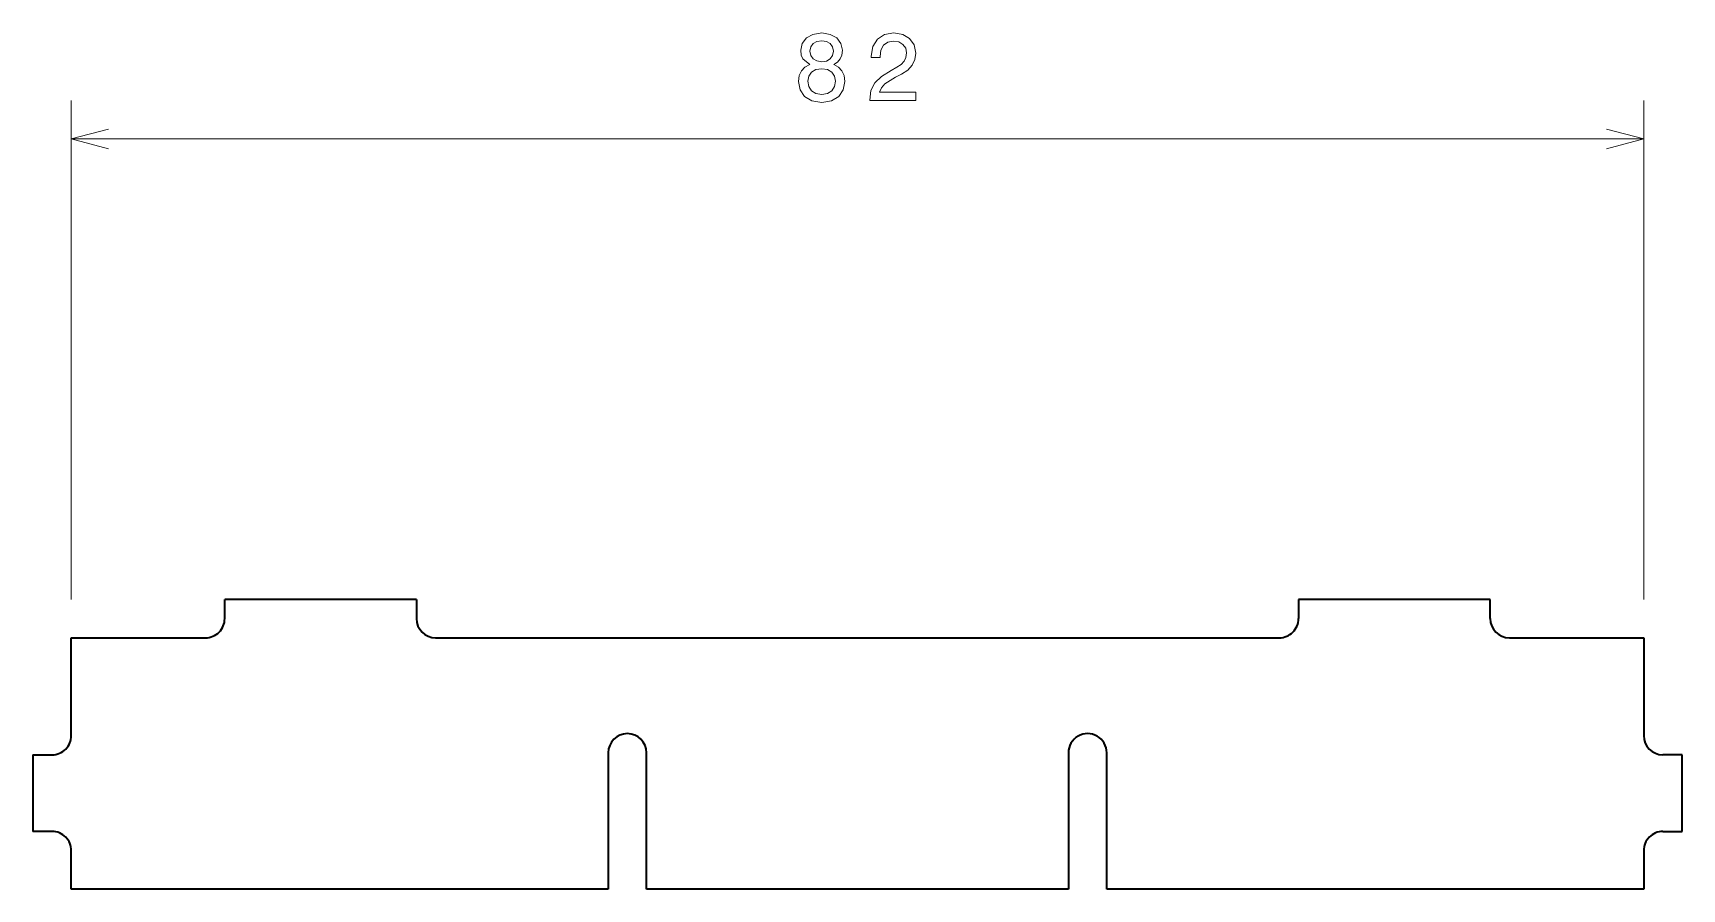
# Model space of a CAD drawing. Extents: x 68.2 to 154.2, y 124.6 to 169.2.
import ezdxf

# ---------------------------------------------------------------- set-up
doc = ezdxf.new("R2010")
doc.units = 0

msp = doc.modelspace()

# ---------------------------------------------------------------- linework, layer by layer
at = {"color": 7, "lineweight": 13}
for p, q in [((70.223572, 139.664078), (70.223572, 165.675919)), ((152.223572, 139.664078), (152.223572, 165.675919)), ((70.223572, 163.675919), (152.223572, 163.675919))]:
    msp.add_line(p, q, dxfattribs=at)
at = {"color": 7, "lineweight": 35, "ltscale": 0.25}
for p, q in [((88.223572, 139.664078), (78.223572, 139.664078)), ((144.223572, 139.664078), (134.223572, 139.664078))]:
    msp.add_line(p, q, dxfattribs=at)
at = {"color": 7, "lineweight": 35, "ltscale": 0.025}
for p, q in [((78.223572, 138.664078), (78.223572, 139.664078)), ((88.223572, 139.664078), (88.223572, 138.664078)), ((134.223572, 139.664078), (134.223572, 138.664078)), ((144.223572, 138.664078), (144.223572, 139.664078)), ((68.223572, 131.563049), (69.223572, 131.563049)), ((154.223572, 131.563049), (153.223572, 131.563049)), ((69.223572, 127.563057), (68.223572, 127.563057)), ((153.223572, 127.563057), (154.223572, 127.563057))]:
    msp.add_line(p, q, dxfattribs=at)
at = {"color": 7, "lineweight": 35, "ltscale": 0.175}
for p, q in [((70.223572, 137.664078), (77.223572, 137.664078)), ((145.223572, 137.664078), (152.223572, 137.664078))]:
    msp.add_line(p, q, dxfattribs=at)
at = {"color": 7, "lineweight": 35, "ltscale": 0.127525}
for p, q in [((70.223572, 132.563065), (70.223572, 137.664078)), ((152.223572, 137.664078), (152.223572, 132.563065))]:
    msp.add_line(p, q, dxfattribs=at)
at = {"color": 7, "lineweight": 35, "ltscale": 0.225}
for p, q in [((89.223572, 137.664078), (98.223572, 137.664078)), ((124.223572, 137.664078), (133.223572, 137.664078))]:
    msp.add_line(p, q, dxfattribs=at)
at = {"color": 7, "lineweight": 35, "ltscale": 0.05}
for p, q in [((98.223572, 137.664078), (100.223572, 137.664078)), ((122.223572, 137.664078), (124.223572, 137.664078)), ((70.223572, 124.563057), (70.223572, 126.563057)), ((152.223572, 126.563057), (152.223572, 124.563057))]:
    msp.add_line(p, q, dxfattribs=at)
at = {"color": 7, "lineweight": 35}
for p, q in [((100.223572, 137.664078), (122.223572, 137.664078)), ((98.223572, 124.563057), (70.223572, 124.563057)), ((122.223572, 124.563057), (100.223572, 124.563057)), ((152.223572, 124.563057), (124.223572, 124.563057))]:
    msp.add_line(p, q, dxfattribs=at)
at = {"color": 7, "lineweight": 35, "ltscale": 0.177526}
for p, q in [((98.223572, 131.664078), (98.223572, 124.563057)), ((100.223572, 124.563057), (100.223572, 131.664078)), ((122.223572, 131.664078), (122.223572, 124.563057)), ((124.223572, 124.563057), (124.223572, 131.664078))]:
    msp.add_line(p, q, dxfattribs=at)
at = {"color": 7, "lineweight": 35, "ltscale": 0.1}
for p, q in [((68.223572, 131.563049), (68.223572, 127.563057)), ((154.223572, 127.563057), (154.223572, 131.563049))]:
    msp.add_line(p, q, dxfattribs=at)
at = {"color": 7, "lineweight": 13}
for points in [[(108.730202, 167.562088), (108.472992, 167.420868), (108.296486, 167.224182), (108.185532, 166.977066), (108.15023, 166.67952), (108.230919, 166.230667), (108.462906, 165.88269), (108.841148, 165.660782), (109.35556, 165.575043), (109.864929, 165.660782), (110.243172, 165.88269), (110.475159, 166.230667), (110.56089, 166.67952), (110.520546, 166.977066), (110.414635, 167.224182), (110.233086, 167.420868), (109.980919, 167.562088), (110.182648, 167.683121), (110.32386, 167.849548), (110.409592, 168.05127), (110.439857, 168.298401), (110.359161, 168.656464), (110.147346, 168.943924), (109.804405, 169.130524), (109.35556, 169.201126), (108.901672, 169.130524), (108.558731, 168.943924), (108.341873, 168.656464), (108.26622, 168.298401), (108.291443, 168.05127), (108.377174, 167.849548)], [(108.745331, 168.258041), (108.785675, 168.47995), (108.906715, 168.651413), (109.098358, 168.757324), (109.35556, 168.797668), (109.607719, 168.757324), (109.799362, 168.651413), (109.920403, 168.47995), (109.96579, 168.258041), (109.920403, 168.031097), (109.799362, 167.854584), (109.607719, 167.738586), (109.35556, 167.703293), (109.098358, 167.743637), (108.906715, 167.854584), (108.785675, 168.031097)], [(111.861038, 165.675919), (114.266655, 165.675919), (114.266655, 166.109634), (112.365356, 166.109634), (112.471268, 166.346664), (112.652824, 166.54335), (113.212624, 166.901413), (113.51017, 167.052719), (113.843025, 167.269577), (114.080055, 167.521729), (114.216225, 167.81929), (114.266655, 168.157181), (114.180923, 168.580811), (113.943886, 168.913666), (113.58078, 169.125488), (113.111755, 169.201126), (112.627609, 169.115402), (112.259453, 168.878357), (112.022423, 168.500122), (111.941727, 168.000839), (111.941727, 167.930237), (112.400658, 167.930237), (112.400658, 167.970581), (112.446053, 168.313522), (112.582214, 168.565689), (112.79908, 168.727066), (113.08654, 168.782547), (113.379044, 168.732117), (113.595909, 168.606033), (113.737114, 168.409348), (113.787552, 168.162231), (113.752243, 167.930237), (113.656425, 167.733551), (113.495041, 167.562088), (113.27314, 167.410782), (112.975586, 167.249405), (112.481354, 166.936722), (112.133369, 166.603867), (111.926598, 166.200409), (111.861038, 165.69104)], [(108.634377, 166.689606), (108.679771, 166.956894), (108.826019, 167.15863), (109.052963, 167.289749), (109.35556, 167.335144), (109.653114, 167.289749), (109.880058, 167.15863), (110.026306, 166.956894), (110.076744, 166.689606), (110.026306, 166.402145), (109.880058, 166.185272), (109.653114, 166.044067), (109.35556, 165.998688), (109.052963, 166.044067), (108.826019, 166.185272), (108.679771, 166.402145)]]:
    msp.add_lwpolyline(points, close=True, dxfattribs=at)
for points in [[(72.155426, 164.193558), (70.223572, 163.675919), (72.155426, 163.158279)], [(150.291718, 163.158279), (152.223572, 163.675919), (150.291718, 164.193558)]]:
    msp.add_lwpolyline(points, dxfattribs=at)
at = {"color": 7, "lineweight": 35}
for centre, start, end in [((77.223572, 138.664078), 269.999997, 360), ((89.223572, 138.664078), 180.000005, 269.999997), ((133.223572, 138.664078), 269.999997, 360), ((145.223572, 138.664078), 180.000005, 269.999997), ((69.223572, 132.563065), 269.999997, 360), ((99.223572, 131.664078), 360, 179.999995), ((123.223572, 131.664078), 0, 180.000005), ((153.223572, 132.563065), 180.000005, 269.999997), ((69.223572, 126.563057), 0, 90.000003), ((153.223572, 126.563057), 90.000003, 180.000005)]:
    msp.add_arc(centre, 1, start, end, dxfattribs=at)

doc.saveas('drawing.dxf')
